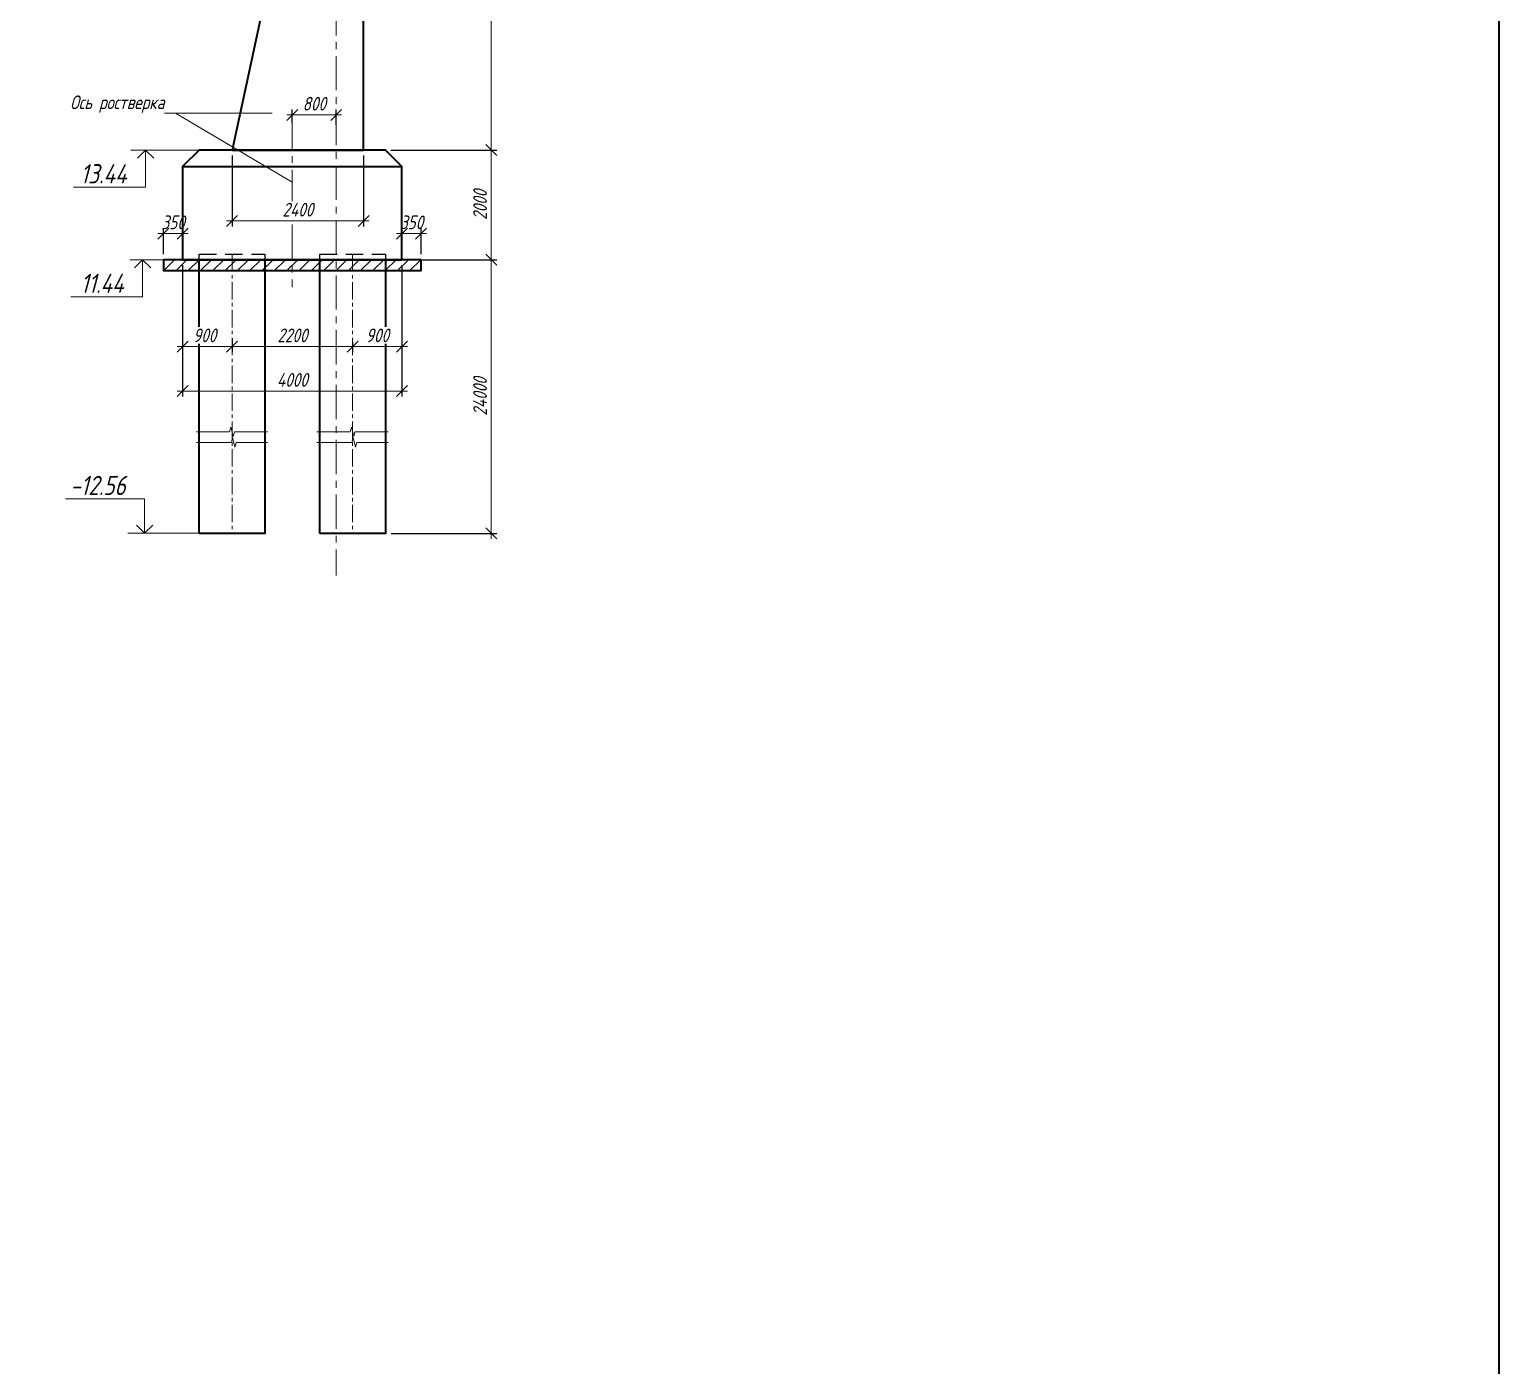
# Model space of a CAD drawing. Header units: millimetres. Extents: x 265754 to 14267433, y -6145605 to 2433772.
# Drawn here: x 7326101 to 7353061, y 815642 to 840007 of the extents above; entities that cross this region are included whole.
import ezdxf
from ezdxf import colors
from ezdxf.entities.mleader import LeaderData, LeaderLine
from ezdxf.math import Vec2, Vec3

# ---------------------------------------------------------------- set-up
doc = ezdxf.new("R2010")
doc.units = ezdxf.units.MM
for name, pattern in [('CENTER', [50.800000000000004, 31.75, -6.35, 6.35, -6.35]), ('невидимая', [9.524999999999999, 6.35, -3.175]), ('осевая', [2, 1.25, -0.25, 0.25, -0.25])]:
    doc.linetypes.add(name, pattern=pattern)
for name, color, linetype, lineweight in [('1-Бетон', 106, 'Continuous', 35), ('1-Оси', 1, 'CENTER', 20), ('ИС_Выноски', 3, 'Continuous', 18), ('ИС_ОПОР_Тон', 3, 'Continuous', 18), ('ИС_Основная', 7, 'Continuous', 35), ('ИС_Ось', 3, 'осевая', 18), ('ИС_Размер', 3, 'Continuous', 18), ('ИС_Штриховка', 2, 'Continuous', 9)]:
    doc.layers.add(name, color=color, linetype=linetype, lineweight=lineweight)
doc.layers.add('ИС_Невидимая', color=4, linetype='невидимая')
doc.styles.add('0', font='isocpeur.ttf', dxfattribs={"width": 0.8, "oblique": 15})
doc.styles.add('ISOCPEUR', font='isocpeur.ttf', dxfattribs={"width": 0.8, "oblique": 15, "height": 2.5})
doc.dimstyles.new('М100', dxfattribs={"dimscale": 100, "dimtxt": 2.5, "dimasz": 2, "dimexe": 1, "dimexo": 1, "dimgap": 0.8, "dimtad": 1, "dimdec": 0, "dimzin": 0, "dimdsep": 46, "dimtxsty": '0', "dimblk": 'OBLIQUE', "dimcen": 0.09, "dimdle": 1, "dimclrd": 256, "dimclre": 256, "dimclrt": 256, "dimadec": 4, "dimazin": 0, "dimtfac": 1, "dimtdec": 0, "dimtmove": 1, "dimatfit": 2, "dimfxl": 1, "dimtolj": 1, "dimtzin": 0, "dimlwd": -1, "dimarcsym": 0})

# ---------------------------------------------------------------- blocks, each defined once
blk = doc.blocks.new('_None')
blk = doc.blocks.new('*U2183')
at = {"color": 3, "linetype": 'ByBlock', "lineweight": -2}
for points in [[(650, -693.5367118226131), (43.09025718085468, -693.5372530374443), (21.54540234431624, -779.7178358426318), (-21.54540234804153, -607.3569439868443), (-43.09025718551129, -693.5375267920317), (-650, -693.5375267920317)], [(650, -885.6166416372871), (74.82921053469181, -885.6166416372871), (53.28435569815338, -971.7972244424745), (10.1935510057956, -799.4363325866871), (-11.35130383167416, -885.6169153918745), (-650, -885.6169153918745)]]:
    blk.add_lwpolyline(points, dxfattribs=at)
at = {"layer": '1-Оси', "ltscale": 10, "transparency": 33554687}
blk.add_line((0, 2545.9253993358), (0, -2545.925399335916), dxfattribs=at)
at = {"layer": 'ИС_Невидимая', "ltscale": 50}
blk.add_lwpolyline([(-600, 2445.925399335916), (-600, 2545.925399335916), (600, 2545.9253993358), (600.0000000009313, 2445.925399335916)], dxfattribs=at)
at = {"layer": 'ИС_Основная', "ltscale": 500}
blk.add_lwpolyline([(-600, -2545.925399335916), (-600, 2445.925399335916), (600, 2445.925399335916), (600, -2545.925399335916), (-600, -2545.925399335916)], dxfattribs=at)
blk = doc.blocks.new('*U2184')
at = {"layer": 'ИС_ОПОР_Тон', "color": 0, "linetype": 'ByBlock', "lineweight": -2, "transparency": 16777216}
for p in [(0, 0), (2200, 0)]:
    blk.add_blockref('*U2183', p, dxfattribs=at)
blk = doc.blocks.new('_OBLIQUE')
at = {"color": 0, "linetype": 'ByBlock', "lineweight": -2}
blk.add_line((0.5000000000000001, 0.4999999999999999), (-0.5000000000000001, -0.4999999999999999), dxfattribs=at)
blk = doc.blocks.new('*D2189')
at = {"layer": 'Defpoints', "color": 0, "transparency": 16777216}
for p in [(7332593.717753815, 837808.8419968395), (7333093.486750212, 835808.8419968411), (7334524.239555668, 835808.8419968411)]:
    blk.add_point(p, dxfattribs=at)
at = {"layer": 'ИС_Размер', "lineweight": -2, "transparency": 16777216}
for p, q in [((7332693.717753815, 837808.8419968395), (7334624.239555668, 837808.8419968395)), ((7333193.486750212, 835808.8419968411), (7334624.239555668, 835808.8419968411))]:
    blk.add_line(p, q, dxfattribs=at)
at = {"layer": 'ИС_Размер', "transparency": 16777216}
blk.add_line((7334524.239555668, 837908.8419968395), (7334524.239555668, 835708.8419968411), dxfattribs=at)
at = {"layer": 'ИС_Размер', "transparency": 16777216, "xscale": 200, "yscale": 200, "zscale": 200}
for p, rotation in [((7334524.239555668, 837808.8419968395), 90), ((7334524.239555668, 835808.8419968411), 270)]:
    blk.add_blockref('_OBLIQUE', p, dxfattribs=dict(at, rotation=rotation))
at = {"layer": 'ИС_Размер', "transparency": 16777216, "insert": (7334319.23955562, 836808.8419968389), "char_height": 250, "attachment_point": 5, "rotation": 90, "style": '0'}
blk.add_mtext('\\A1;2000', dxfattribs=at)
blk = doc.blocks.new('*D2190')
at = {"layer": 'Defpoints', "color": 0, "transparency": 16777216}
for p in [(7333093.486750212, 835808.8419968406), (7332596.70113999, 830818.2558185413), (7334524.239555694, 830818.2558185413)]:
    blk.add_point(p, dxfattribs=at)
at = {"layer": 'ИС_Размер', "lineweight": -2, "transparency": 16777216}
for p, q in [((7333193.486750212, 835808.8419968406), (7334624.239555694, 835808.8419968406)), ((7332696.70113999, 830818.2558185413), (7334624.239555694, 830818.2558185413))]:
    blk.add_line(p, q, dxfattribs=at)
at = {"layer": 'ИС_Размер', "transparency": 16777216}
blk.add_line((7334524.239555694, 835908.8419968406), (7334524.239555694, 830718.2558185413), dxfattribs=at)
at = {"layer": 'ИС_Размер', "transparency": 16777216, "xscale": 200, "yscale": 200, "zscale": 200}
for p, rotation in [((7334524.239555694, 835808.8419968406), 90), ((7334524.239555694, 830818.2558185413), 270)]:
    blk.add_blockref('_OBLIQUE', p, dxfattribs=dict(at, rotation=rotation))
at = {"layer": 'ИС_Размер', "transparency": 16777216, "insert": (7334319.239555692, 833313.5489076886), "char_height": 250, "width": 1324.586961161345, "attachment_point": 5, "rotation": 90, "style": '0'}
blk.add_mtext('\\A1;24000', dxfattribs=at)
blk = doc.blocks.new('*D2193')
at = {"layer": 'Defpoints', "color": 0, "transparency": 16777216}
for p in [(7332443.345073452, 844308.9023417184), (7334524.239555657, 844308.9023417184), (7332593.717753815, 837808.8419968395)]:
    blk.add_point(p, dxfattribs=at)
at = {"layer": 'ИС_Размер', "transparency": 16777216}
blk.add_line((7334524.239555657, 837708.8419968395), (7334524.239555657, 844408.9023417184), dxfattribs=at)
at = {"layer": 'ИС_Размер', "lineweight": -2, "transparency": 16777216}
for p, q in [((7332543.345073452, 844308.9023417184), (7334624.239555657, 844308.9023417184)), ((7332693.717753815, 837808.8419968395), (7334624.239555657, 837808.8419968395))]:
    blk.add_line(p, q, dxfattribs=at)
at = {"layer": 'ИС_Размер', "transparency": 16777216, "xscale": 200, "yscale": 200, "zscale": 200}
for p, rotation in [((7334524.239555657, 844308.9023417184), 90), ((7334524.239555657, 837808.8419968395), 270)]:
    blk.add_blockref('_OBLIQUE', p, dxfattribs=dict(at, rotation=rotation))
at = {"layer": 'ИС_Размер', "transparency": 16777216, "insert": (7334319.239555655, 841058.8721692767), "char_height": 250, "attachment_point": 5, "rotation": 90, "style": '0'}
blk.add_mtext('\\A1;6500', dxfattribs=at)
blk = doc.blocks.new('*D2194')
at = {"layer": 'Defpoints', "color": 0, "transparency": 16777216}
for p in [(7328893.717757843, 835810.0597770525), (7332893.717753811, 835808.8353671412), (7328893.717757843, 833412.6807284636)]:
    blk.add_point(p, dxfattribs=at)
at = {"layer": 'ИС_Размер', "lineweight": -2, "transparency": 16777216}
for p, q in [((7328893.717757843, 835710.0597770525), (7328893.717757843, 833312.6807284636)), ((7332893.717753811, 835708.8353671412), (7332893.717753811, 833312.6807284636))]:
    blk.add_line(p, q, dxfattribs=at)
at = {"layer": 'ИС_Размер', "transparency": 16777216}
blk.add_line((7332993.717753811, 833412.6807284636), (7328793.717757843, 833412.6807284636), dxfattribs=at)
at = {"layer": 'ИС_Размер', "transparency": 16777216, "xscale": 200, "yscale": 200, "zscale": 200, "rotation": 180}
blk.add_blockref('_OBLIQUE', (7328893.717757843, 833412.6807284636), dxfattribs=at)
at = {"layer": 'ИС_Размер', "transparency": 16777216, "xscale": 200, "yscale": 200, "zscale": 200}
blk.add_blockref('_OBLIQUE', (7332893.717753811, 833412.6807284636), dxfattribs=at)
at = {"layer": 'ИС_Размер', "transparency": 16777216, "insert": (7330893.717755827, 833617.6807284636), "char_height": 250, "attachment_point": 5, "style": '0', "bg_fill": 3, "box_fill_scale": 1.1, "bg_fill_color": 256, "bg_fill_true_color": 13158600, "bg_fill_transparency": 0}
blk.add_mtext('\\A1;4000', dxfattribs=at)
blk = doc.blocks.new('*D2195')
at = {"layer": 'Defpoints', "color": 0, "transparency": 16777216}
for p in [(7328893.717757843, 835810.0597770489), (7329793.88374869, 834470.0405089895), (7329793.88374869, 834224.3989832741)]:
    blk.add_point(p, dxfattribs=at)
at = {"layer": 'ИС_Размер', "lineweight": -2, "transparency": 16777216}
for p, q in [((7328893.717757843, 835710.0597770489), (7328893.717757843, 834124.3989832741)), ((7329793.88374869, 834370.0405089895), (7329793.88374869, 834124.3989832741))]:
    blk.add_line(p, q, dxfattribs=at)
at = {"layer": 'ИС_Размер', "transparency": 16777216}
blk.add_line((7328793.717757843, 834224.3989832741), (7329893.88374869, 834224.3989832741), dxfattribs=at)
at = {"layer": 'ИС_Размер', "transparency": 16777216, "xscale": 200, "yscale": 200, "zscale": 200}
blk.add_blockref('_OBLIQUE', (7329793.88374869, 834224.3989832741), dxfattribs=at)
at = {"layer": 'ИС_Размер', "transparency": 16777216, "insert": (7329293.800753267, 834429.3989832741), "char_height": 250, "attachment_point": 5, "style": '0', "bg_fill": 3, "box_fill_scale": 1.1, "bg_fill_color": 256, "bg_fill_true_color": 13158600, "bg_fill_transparency": 0}
blk.add_mtext('\\A1;900', dxfattribs=at)
at = {"layer": 'ИС_Размер', "transparency": 16777216, "xscale": 200, "yscale": 200, "zscale": 200, "rotation": 180}
blk.add_blockref('_OBLIQUE', (7328893.717757843, 834224.3989832741), dxfattribs=at)
blk = doc.blocks.new('*D2196')
at = {"layer": 'Defpoints', "color": 0, "transparency": 16777216}
for p in [(7329793.88374869, 834470.0405089895), (7331993.985007289, 834412.7304447503), (7331993.985007289, 834224.3989832741)]:
    blk.add_point(p, dxfattribs=at)
at = {"layer": 'ИС_Размер', "transparency": 16777216}
blk.add_line((7329693.88374869, 834224.3989832741), (7332093.985007289, 834224.3989832741), dxfattribs=at)
at = {"layer": 'ИС_Размер', "lineweight": -2, "transparency": 16777216}
for p, q in [((7329793.88374869, 834370.0405089895), (7329793.88374869, 834124.3989832741)), ((7331993.985007289, 834312.7304447503), (7331993.985007289, 834124.3989832741))]:
    blk.add_line(p, q, dxfattribs=at)
at = {"layer": 'ИС_Размер', "transparency": 16777216, "xscale": 200, "yscale": 200, "zscale": 200, "rotation": 180}
blk.add_blockref('_OBLIQUE', (7329793.88374869, 834224.3989832741), dxfattribs=at)
at = {"layer": 'ИС_Размер', "transparency": 16777216, "xscale": 200, "yscale": 200, "zscale": 200}
blk.add_blockref('_OBLIQUE', (7331993.985007289, 834224.3989832741), dxfattribs=at)
at = {"layer": 'ИС_Размер', "transparency": 16777216, "insert": (7330895.292444337, 834429.3989832741), "char_height": 250, "attachment_point": 5, "style": '0', "bg_fill": 3, "box_fill_scale": 1.1, "bg_fill_color": 256, "bg_fill_true_color": 13158600, "bg_fill_transparency": 0}
blk.add_mtext('\\A1;2200', dxfattribs=at)
blk = doc.blocks.new('*D2197')
at = {"layer": 'Defpoints', "color": 0, "transparency": 16777216}
for p in [(7332893.717753811, 835808.8353671412), (7331993.985007289, 834412.7304447503), (7332893.717753811, 834224.3989832741)]:
    blk.add_point(p, dxfattribs=at)
at = {"layer": 'ИС_Размер', "lineweight": -2, "transparency": 16777216}
for p, q in [((7332893.717753811, 835708.8353671412), (7332893.717753811, 834124.3989832741)), ((7331993.985007289, 834312.7304447503), (7331993.985007289, 834124.3989832741))]:
    blk.add_line(p, q, dxfattribs=at)
at = {"layer": 'ИС_Размер', "transparency": 16777216}
blk.add_line((7331893.985007289, 834224.3989832741), (7332993.717753811, 834224.3989832741), dxfattribs=at)
at = {"layer": 'ИС_Размер', "transparency": 16777216, "insert": (7332445.209446898, 834429.3989832741), "char_height": 250, "attachment_point": 5, "style": '0', "bg_fill": 3, "box_fill_scale": 1.1, "bg_fill_color": 256, "bg_fill_true_color": 13158600, "bg_fill_transparency": 0}
blk.add_mtext('\\A1;900', dxfattribs=at)
at = {"layer": 'ИС_Размер', "transparency": 16777216, "xscale": 200, "yscale": 200, "zscale": 200, "rotation": 180}
blk.add_blockref('_OBLIQUE', (7331993.985007289, 834224.3989832741), dxfattribs=at)
at = {"layer": 'ИС_Размер', "transparency": 16777216, "xscale": 200, "yscale": 200, "zscale": 200}
blk.add_blockref('_OBLIQUE', (7332893.717753811, 834224.3989832741), dxfattribs=at)
blk = doc.blocks.new('*D2198')
at = {"layer": 'Defpoints', "color": 0, "transparency": 16777216}
for p in [(7330893.711089979, 838450.0459932402), (7330893.711089979, 838203.2688785956), (7331693.717753811, 838167.9798496345)]:
    blk.add_point(p, dxfattribs=at)
at = {"layer": 'ИС_Размер', "lineweight": -2, "transparency": 16777216}
for p, q in [((7330893.711089979, 838303.2688785956), (7330893.711089979, 838550.0459932402)), ((7331693.717753811, 838267.9798496345), (7331693.717753811, 838550.0459932402))]:
    blk.add_line(p, q, dxfattribs=at)
at = {"layer": 'ИС_Размер', "transparency": 16777216}
blk.add_line((7331793.717753811, 838450.0459932402), (7330793.711089979, 838450.0459932402), dxfattribs=at)
at = {"layer": 'ИС_Размер', "transparency": 16777216, "xscale": 200, "yscale": 200, "zscale": 200, "rotation": 180}
blk.add_blockref('_OBLIQUE', (7330893.711089979, 838450.0459932402), dxfattribs=at)
at = {"layer": 'ИС_Размер', "transparency": 16777216, "xscale": 200, "yscale": 200, "zscale": 200}
blk.add_blockref('_OBLIQUE', (7331693.717753811, 838450.0459932402), dxfattribs=at)
at = {"layer": 'ИС_Размер', "transparency": 16777216, "insert": (7331293.714421894, 838655.0459932402), "char_height": 250, "attachment_point": 5, "style": '0'}
blk.add_mtext('\\A1;800', dxfattribs=at)
blk = doc.blocks.new('*D2203')
at = {"layer": 'Defpoints', "color": 0, "transparency": 16777216}
for p in [(7329794.311568968, 837808.8566389687), (7332194.31741444, 837808.9023417179), (7329794.311568968, 836517.375085105)]:
    blk.add_point(p, dxfattribs=at)
at = {"layer": 'ИС_Размер', "lineweight": -2, "transparency": 16777216}
for p, q in [((7329794.311568968, 837708.8566389687), (7329794.311568968, 836417.375085105)), ((7332194.31741444, 837708.9023417179), (7332194.31741444, 836417.375085105))]:
    blk.add_line(p, q, dxfattribs=at)
at = {"layer": 'ИС_Размер', "transparency": 16777216}
blk.add_line((7332294.31741444, 836517.375085105), (7329694.311568968, 836517.375085105), dxfattribs=at)
at = {"layer": 'ИС_Размер', "transparency": 16777216, "xscale": 200, "yscale": 200, "zscale": 200, "rotation": 180}
blk.add_blockref('_OBLIQUE', (7329794.311568968, 836517.375085105), dxfattribs=at)
at = {"layer": 'ИС_Размер', "transparency": 16777216, "xscale": 200, "yscale": 200, "zscale": 200}
blk.add_blockref('_OBLIQUE', (7332194.31741444, 836517.375085105), dxfattribs=at)
at = {"layer": 'ИС_Размер', "transparency": 16777216, "insert": (7330994.314491704, 836722.375085105), "char_height": 250, "attachment_point": 5, "style": '0', "bg_fill": 3, "box_fill_scale": 1.1, "bg_fill_color": 256, "bg_fill_true_color": 13158600, "bg_fill_transparency": 0}
blk.add_mtext('\\A1;2400', dxfattribs=at)
blk = doc.blocks.new('_Open90')
at = {"color": 0, "linetype": 'ByBlock', "lineweight": -2}
for p, q in [((0, 0), (-1, 0)), ((-0.5, 0.5), (0, 0)), ((0, 0), (-0.5, -0.5))]:
    blk.add_line(p, q, dxfattribs=at)
blk = doc.blocks.new('*D2315')
at = {"layer": 'Defpoints', "color": 0, "transparency": 16777216}
for p in [(7328893.717753811, 836286.3696377244), (7328543.717753811, 835812.6516082707, 0.001701622605412439), (7328893.717753811, 835812.6516082707, 0.001701622605412439)]:
    blk.add_point(p, dxfattribs=at)
at = {"layer": 'ИС_ОПОР_Тон', "lineweight": -2, "transparency": 16777216}
for p, q in [((7328543.717753811, 835912.6516082707), (7328543.717753811, 836386.3696377244)), ((7328893.717753811, 835912.6516082707), (7328893.717753811, 836386.3696377244))]:
    blk.add_line(p, q, dxfattribs=at)
at = {"layer": 'ИС_ОПОР_Тон', "transparency": 16777216}
blk.add_line((7328443.717753811, 836286.3696377244), (7328993.717753811, 836286.3696377244), dxfattribs=at)
at = {"layer": 'ИС_ОПОР_Тон', "transparency": 16777216, "xscale": 200, "yscale": 200, "zscale": 200, "rotation": 180}
blk.add_blockref('_OBLIQUE', (7328543.717753811, 836286.3696377244), dxfattribs=at)
at = {"layer": 'ИС_ОПОР_Тон', "transparency": 16777216, "xscale": 200, "yscale": 200, "zscale": 200}
blk.add_blockref('_OBLIQUE', (7328893.717753811, 836286.3696377244), dxfattribs=at)
at = {"layer": 'ИС_ОПОР_Тон', "transparency": 16777216, "insert": (7328718.717753811, 836491.3696377244), "char_height": 250, "attachment_point": 5, "style": '0'}
blk.add_mtext('\\A1;350', dxfattribs=at)
blk = doc.blocks.new('*D2316')
at = {"layer": 'Defpoints', "color": 0, "transparency": 16777216}
for p in [(7333243.717753811, 836286.369637694), (7332893.717753811, 835812.6516082403, 0.001701622605412439), (7333243.717753811, 835812.6516082403, 0.001701622605412439)]:
    blk.add_point(p, dxfattribs=at)
at = {"layer": 'ИС_ОПОР_Тон', "lineweight": -2, "transparency": 16777216}
for p, q in [((7332893.717753811, 835912.6516082403), (7332893.717753811, 836386.369637694)), ((7333243.717753811, 835912.6516082403), (7333243.717753811, 836386.369637694))]:
    blk.add_line(p, q, dxfattribs=at)
at = {"layer": 'ИС_ОПОР_Тон', "transparency": 16777216}
blk.add_line((7332793.717753811, 836286.369637694), (7333343.717753811, 836286.369637694), dxfattribs=at)
at = {"layer": 'ИС_ОПОР_Тон', "transparency": 16777216, "xscale": 200, "yscale": 200, "zscale": 200, "rotation": 180}
blk.add_blockref('_OBLIQUE', (7332893.717753811, 836286.369637694), dxfattribs=at)
at = {"layer": 'ИС_ОПОР_Тон', "transparency": 16777216, "xscale": 200, "yscale": 200, "zscale": 200}
blk.add_blockref('_OBLIQUE', (7333243.717753811, 836286.369637694), dxfattribs=at)
at = {"layer": 'ИС_ОПОР_Тон', "transparency": 16777216, "insert": (7333068.717753811, 836491.369637694), "char_height": 250, "attachment_point": 5, "style": '0'}
blk.add_mtext('\\A1;350', dxfattribs=at)

msp = doc.modelspace()

# ---------------------------------------------------------------- linework, layer by layer
at = {"layer": '1-Бетон'}
msp.add_lwpolyline([(7266394.401726603, 859892.3616114937), (7352902.10874448, 859892.3616114937), (7352902.10874448, 771391.9934411496), (7266394.401726603, 771391.9934411496)], close=True, dxfattribs=at)
msp.add_lwpolyline([(7331193.717753811, 844305.2034941935), (7329794.317414829, 837808.8591766818), (7332194.31741444, 837808.9023417179), (7332193.783468418, 844308.902341718), (7331193.783468418, 844308.902341718)], dxfattribs=at)
at = {"layer": 'ИС_Основная', "ltscale": 500}
msp.add_line((7328893.717753811, 837510.1208021911), (7332893.717753812, 837510.1208021911), dxfattribs=at)
msp.add_lwpolyline([(7328893.717753811, 835810.0597770502), (7332893.717753811, 835808.841996839), (7332893.717753812, 837510.1208021911), (7332593.717753811, 837808.9023417179), (7329193.717753811, 837808.9023417179), (7328893.717753811, 837510.1208021911), (7328893.717753811, 835810.0597770502)], dxfattribs=at)
at = {"layer": 'ИС_Ось', "ltscale": 500}
for p, q in [((7331693.717753811, 848524.7033023797), (7331693.717753811, 830049.6284609359)), ((7330893.717753811, 838450.0459932402), (7330893.717753811, 835311.4060363007))]:
    msp.add_line(p, q, dxfattribs=at)
at = {"layer": 'ИС_Размер', "color": 1, "ltscale": 65.21739000000001}
for p, q in [((7329193.717753811, 837808.9023417179), (7327947.504262494, 837808.9023417183)), ((7329193.985007289, 830820.7366177652), (7327895.466886914, 830820.7366177652))]:
    msp.add_line(p, q, dxfattribs=at)

# ---------------------------------------------------------------- block references
at = {"layer": 'ИС_ОПОР_Тон'}
msp.add_blockref('*U2184', (7329793.985007289, 833363.8579722629), dxfattribs=at)

# ---------------------------------------------------------------- dimensions: what is measured, and where the dimension line sits
at = {"layer": 'ИС_Размер'}
dim = msp.add_linear_dim(base=(7334524.239555657, 844308.9023417184), p1=(7332593.717753811, 837808.841996839), p2=(7332443.345073448, 844308.902341718), angle=90, dimstyle='М100', dxfattribs=at)
dim.commit()
dim.dimension.update_dxf_attribs({"geometry": '*D2193', "text_midpoint": (7334319.239555655, 841058.8721692767)})
for base, p1, p2, angle, picture, middle in [((7330893.711089979, 838450.0459932402), (7331693.717753811, 838167.9798496345), (7330893.711089979, 838203.2688785956), 180, '*D2198', (7331293.714421894, 838450.0459932402)), ((7334524.239555668, 835808.8419968411), (7332593.717753811, 837808.841996839), (7333093.486750208, 835808.8419968407), 90, '*D2189', (7334524.23955562, 836808.8419968389))]:
    dim = msp.add_linear_dim(base=base, p1=p1, p2=p2, angle=angle, dimstyle='М100', dxfattribs=at)
    dim.commit()
    dim.dimension.update_dxf_attribs({"geometry": picture, "text_midpoint": middle, "dimtype": 160})
dim = msp.add_linear_dim(base=(7334524.239555694, 830818.2558185413), p1=(7333093.486750208, 835808.8419968401), p2=(7332596.701139987, 830818.2558185408), angle=90, text='24000', dimstyle='М100', dxfattribs=at)
dim.commit()
dim.dimension.update_dxf_attribs({"geometry": '*D2190', "text_midpoint": (7334319.239555692, 833313.5489076886)})

# ---------------------------------------------------------------- leaders
at = {"layer": 'ИС_Выноски'}
ml = msp.add_multileader_mtext('Standard', dxfattribs=at)
ml.set_content('Ось моста', color=256, style='ISOCPEUR')
ml.set_leader_properties(color=256, linetype='ByLayer', lineweight=-1)
ml.set_arrow_properties(name='NONE')
ml.build(insert=Vec2(0, 0))
ml.multileader.update_dxf_attribs({"text_left_attachment_type": 6, "text_right_attachment_type": 6, "dogleg_length": 0.36, "arrow_head_size": 300, "scale": 50})
ctx = ml.context
ctx.base_point, ctx.scale, ctx.char_height, ctx.arrow_head_size, ctx.landing_gap_size, ctx.plane_origin, ctx.plane_x_axis, ctx.plane_y_axis = Vec3(7292989.374621253, 820024.1371479562, 0.0003856342115966527), 50, 250, 300, 4.5, Vec3(7301433.581610954, 814325.1795557477, 0.0003856342115966527), Vec3(1, 2.449293598294706e-16), Vec3(-2.449293598294706e-16, 1)
ctx.left_attachment, ctx.right_attachment, ctx.text_align_type = 6, 6, 1
notes = []
notes.append((ctx, [(0, (1, 1, 0), (7292949.114189803, 820024.1371479562, 0.0003856342115966527), (1, 2.449293598294706e-16), 40.26043145061703, [(1, [(7292623.275241845, 819569.0900310331, 0.0003856342115966527)], 0, [])])]))
ctx.mtext.insert, ctx.mtext.text_direction, ctx.mtext.rotation, ctx.mtext.width, ctx.mtext.alignment, ctx.mtext.flow_direction = Vec3(7293657.368270308, 820324.1371479562, 0.0003856342115966527), Vec3(1, 2.449293598294706e-16), 2.449293598294706e-16, 2049.625883680768, 2, 5
at = {"layer": 'ИС_Размер'}
ml = msp.add_multileader_mtext('Standard', dxfattribs=at)
ml.set_content('Ось ростверка', color=4, style='0')
ml.set_leader_properties(color=256, linetype='ByLayer', lineweight=-1)
ml.set_arrow_properties(name='NONE')
ml.build(insert=Vec2(0, 0))
ml.multileader.update_dxf_attribs({"text_left_attachment_type": 6, "text_right_attachment_type": 6, "dogleg_length": 2, "arrow_head_size": 200, "scale": 100})
ctx = ml.context
ctx.base_point, ctx.scale, ctx.char_height, ctx.arrow_head_size, ctx.landing_gap_size, ctx.plane_origin, ctx.plane_x_axis, ctx.plane_y_axis = Vec3(7326693.947660599, 838480.6485557322), 100, 250, 200, 0, Vec3(7330893.711234742, 837077.1691163441), Vec3(1, -1.941563779383702e-12), Vec3(1.941563779383702e-12, 1)
ctx.left_attachment, ctx.right_attachment, ctx.text_align_type = 6, 6, 2
notes.append((ctx, [(0, (1, 1, 0), (7328760.934958707, 838480.6485557283), (-1, 1.941563779383702e-12), 200, [(0, [(7330893.711234743, 837226.1386788466)], 0, [])])]))
ctx.mtext.insert, ctx.mtext.text_direction, ctx.mtext.rotation, ctx.mtext.alignment, ctx.mtext.flow_direction = Vec3(7328560.934958708, 838805.6485557286), Vec3(1, -1.941563779383702e-12), 6.283185307177645, 3, 5
at = {"layer": 'ИС_Размер', "color": 1, "ltscale": 65.21739000000001}
ml = msp.add_multileader_mtext('Standard', dxfattribs=at)
ml.set_content('13.44', color=4, style='0')
ml.set_leader_properties(color=256, linetype='ByLayer', lineweight=-1)
ml.set_arrow_properties(name='OPEN90')
ml.build(insert=Vec2(0, 0))
ml.multileader.update_dxf_attribs({"text_left_attachment_type": 6, "text_right_attachment_type": 6, "dogleg_length": 2, "arrow_head_size": 300, "scale": 100})
ctx = ml.context
ctx.base_point, ctx.scale, ctx.char_height, ctx.arrow_head_size, ctx.landing_gap_size, ctx.plane_origin = Vec3(7326962.780349876, 837132.1283903123), 100, 350, 300, 0, Vec3(7328216.968341676, 837808.9023417452)
ctx.left_attachment, ctx.right_attachment, ctx.text_align_type = 6, 6, 2
notes.append((ctx, [(1, (1, 1, 0), (7328216.968341676, 837132.1283903123), (-1, 0), 348.4057744489983, [(0, [(7328216.968341676, 837808.9023417452)], 0, [])])]))
ctx.mtext.insert, ctx.mtext.alignment, ctx.mtext.flow_direction = Vec3(7327868.562567227, 837552.1283903123), 3, 5
ml = msp.add_multileader_mtext('Standard', dxfattribs=at)
ml.set_content('11.44', color=4, style='0')
ml.set_leader_properties(color=256, linetype='ByLayer', lineweight=-1)
ml.set_arrow_properties(name='OPEN90')
ml.build(insert=Vec2(0, 0))
ml.multileader.update_dxf_attribs({"text_left_attachment_type": 6, "text_right_attachment_type": 6, "dogleg_length": 2, "arrow_head_size": 300, "scale": 100})
ctx = ml.context
ctx.base_point, ctx.scale, ctx.char_height, ctx.arrow_head_size, ctx.landing_gap_size, ctx.plane_origin = Vec3(7326964.999681721, 835133.3468507855), 100, 350, 300, 0, Vec3(7328163.18767352, 835810.1208022184)
ctx.left_attachment, ctx.right_attachment, ctx.text_align_type = 6, 6, 2
notes.append((ctx, [(1, (1, 1, 0), (7328163.18767352, 835133.3468507855), (-1, 0), 348.4057744489983, [(0, [(7328163.18767352, 835810.1208022184)], 0, [])])]))
ctx.mtext.insert, ctx.mtext.alignment, ctx.mtext.flow_direction = Vec3(7327814.781899071, 835553.3468507855), 3, 5
ml = msp.add_multileader_mtext('Standard', dxfattribs=at)
ml.set_content('-12.56', color=4, style='0')
ml.set_leader_properties(color=256, linetype='ByLayer', lineweight=-1)
ml.set_arrow_properties(name='OPEN90')
ml.build(insert=Vec2(0, 0))
ml.multileader.update_dxf_attribs({"text_left_attachment_type": 6, "text_right_attachment_type": 6, "dogleg_length": 2, "arrow_head_size": 300, "scale": 100})
ctx = ml.context
ctx.base_point, ctx.scale, ctx.char_height, ctx.arrow_head_size, ctx.landing_gap_size, ctx.plane_origin = Vec3(7326805.866446152, 831447.3784429657), 100, 350, 300, 0, Vec3(7328200.054437953, 830820.7366177925)
ctx.left_attachment, ctx.right_attachment, ctx.text_align_type = 6, 6, 2
notes.append((ctx, [(1, (1, 1, 0), (7328200.054437952, 831447.3784429657), (-1, 0), 348.4057744489983, [(0, [(7328200.054437953, 830820.7366177925)], 0, [])])]))
ctx.mtext.insert, ctx.mtext.alignment, ctx.mtext.flow_direction = Vec3(7327851.648663503, 831867.3784429657), 3, 5
for ctx, leaders in notes:
    for number, flags, end, landing, length, lines in leaders:
        leader = LeaderData()
        leader.index, (leader.has_last_leader_line, leader.has_dogleg_vector, leader.attachment_direction) = number, flags
        leader.last_leader_point, leader.dogleg_vector, leader.dogleg_length = Vec3(end), Vec3(landing), length
        for number, points, colour, breaks in lines:
            line = LeaderLine()
            line.index, line.vertices, line.color, line.breaks = number, Vec3.list(points), colors.encode_raw_color(colour), breaks
            leader.lines.append(line)
        ctx.leaders.append(leader)

# ---------------------------------------------------------------- next in the draw order: dimensions: what is measured, and where the dimension line sits
at = {"layer": 'ИС_Размер', "color": 172}
dim = msp.add_linear_dim(base=(7329794.311568968, 836517.375085105), p1=(7332194.31741444, 837808.9023417179), p2=(7329794.311568968, 837808.8566389687), angle=180, dimstyle='М100', override={"dimtfill": 1}, dxfattribs=at)
dim.commit()
dim.dimension.update_dxf_attribs({"geometry": '*D2203', "text_midpoint": (7330994.314491704, 836722.375085105)})
at = {"layer": 'ИС_Размер'}
dim = msp.add_linear_dim(base=(7328893.717757843, 833412.6807284636), p1=(7332893.717753811, 835808.8353671412), p2=(7328893.717757843, 835810.0597770525), angle=180, dimstyle='М100', override={"dimtfill": 1}, dxfattribs=at)
dim.commit()
dim.dimension.update_dxf_attribs({"geometry": '*D2194', "text_midpoint": (7330893.717755827, 833617.6807284636)})

# ---------------------------------------------------------------- next in the draw order: dimensions: what is measured, and where the dimension line sits
dim = msp.add_linear_dim(base=(7329793.88374869, 834224.3989832741), p1=(7328893.717757843, 835810.0597770489), p2=(7329793.88374869, 834470.0405089895), dimstyle='М100', override={"dimtfill": 1}, dxfattribs=at)
dim.commit()
dim.dimension.update_dxf_attribs({"geometry": '*D2195', "text_midpoint": (7329293.800753267, 834224.3989832741), "dimtype": 160})

# ---------------------------------------------------------------- next in the draw order: linework, layer by layer
at = {"layer": 'ИС_Размер', "color": 1, "ltscale": 65.21739000000001}
msp.add_line((7328694.355953597, 835810.1208021911), (7327936.247939602, 835810.1208021916), dxfattribs=at)

# ---------------------------------------------------------------- next in the draw order: dimensions: what is measured, and where the dimension line sits
at = {"layer": 'ИС_ОПОР_Тон'}
dim = msp.add_linear_dim(base=(7328893.717753811, 836286.3696377244, -0.001701622605412439), p1=(7328543.717753811, 835812.6516082707), p2=(7328893.717753811, 835812.6516082707), dimstyle='М100', dxfattribs=at)
dim.commit()
dim.dimension.update_dxf_attribs({"geometry": '*D2315', "text_midpoint": (7328718.717753811, 836286.3696377244, -0.001701622605412439), "dimtype": 160})
at = {"layer": 'ИС_Размер'}
dim = msp.add_linear_dim(base=(7331993.985007289, 834224.3989832741), p1=(7329793.88374869, 834470.0405089895), p2=(7331993.985007289, 834412.7304447503), dimstyle='М100', override={"dimtfill": 1}, dxfattribs=at)
dim.commit()
dim.dimension.update_dxf_attribs({"geometry": '*D2196', "text_midpoint": (7330895.292444337, 834224.3989832741), "dimtype": 160})

# ---------------------------------------------------------------- next in the draw order: dimensions: what is measured, and where the dimension line sits
dim = msp.add_linear_dim(base=(7332893.717753811, 834224.3989832741), p1=(7331993.985007289, 834412.7304447503), p2=(7332893.717753811, 835808.8353671412), dimstyle='М100', override={"dimtfill": 1}, dxfattribs=at)
dim.commit()
dim.dimension.update_dxf_attribs({"geometry": '*D2197', "text_midpoint": (7332445.209446898, 834224.3989832741), "dimtype": 160})

# ---------------------------------------------------------------- next in the draw order: hatches: boundary and pattern name
at = {"layer": 'ИС_Штриховка'}
h = msp.add_hatch(dxfattribs=at)
h.set_pattern_fill('ANSI31', color=256, scale=50)
h.set_pattern_definition([(45, (-8.087605237960815e-06, 7196.166923934827), (-112.2532015133644, 112.2532015133644), [])])
h.paths.add_polyline_path([(7333243.717745723, 835808.8419968411), (7328543.717745723, 835810.0597770523), (7328543.717745723, 835610.0597770523), (7333243.717745723, 835611.3294354903)])

# ---------------------------------------------------------------- next in the draw order: linework, layer by layer
at = {"layer": 'ИС_Основная', "ltscale": 500}
msp.add_lwpolyline([(7333243.717753811, 835808.841996839), (7328543.717753811, 835810.0597770502), (7328543.717753811, 835610.0597770502), (7333243.717753811, 835611.3294354882), (7333243.717753811, 835808.841996839)], dxfattribs=at)

# ---------------------------------------------------------------- next in the draw order: dimensions: what is measured, and where the dimension line sits
at = {"layer": 'ИС_ОПОР_Тон'}
dim = msp.add_linear_dim(base=(7333243.717753811, 836286.369637694, -0.001701622605412439), p1=(7332893.717753811, 835812.6516082403), p2=(7333243.717753811, 835812.6516082403), dimstyle='М100', dxfattribs=at)
dim.commit()
dim.dimension.update_dxf_attribs({"geometry": '*D2316', "text_midpoint": (7333068.717753811, 836286.369637694, -0.001701622605412439), "dimtype": 160})

doc.saveas('drawing.dxf')
